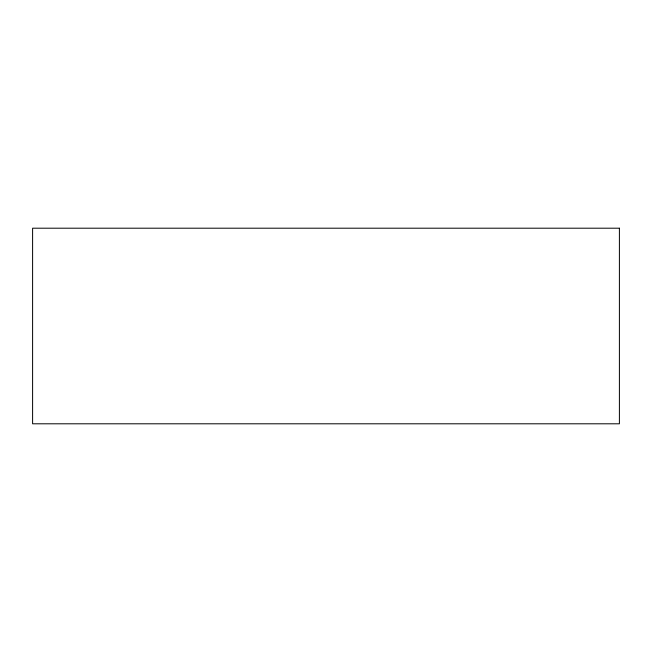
<?xml version="1.0" encoding="UTF-8"?>
<svg xmlns="http://www.w3.org/2000/svg" width="652" height="652" viewBox="0 0 652 652"><rect width="100%" height="100%" fill="white"/><g stroke="black" fill="none" stroke-linecap="round" stroke-linejoin="round"><path stroke-width="0.98" d="M619.4 228.2L32.6 228.2L32.6 423.8L619.4 423.8L619.4 228.2"/></g></svg>
